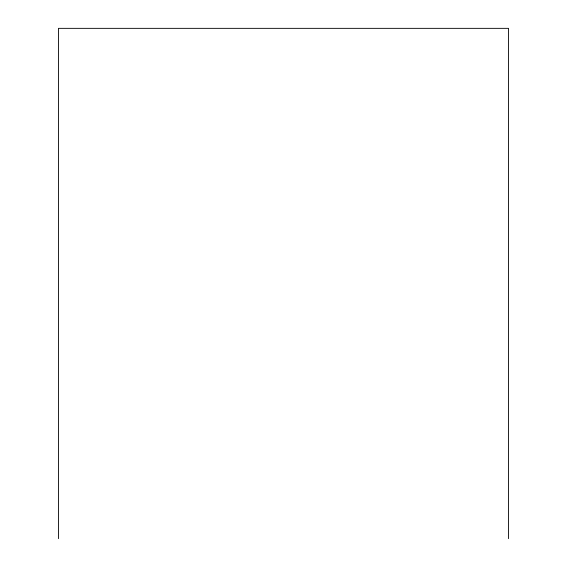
<?xml version="1.0" encoding="UTF-8"?>
<svg xmlns="http://www.w3.org/2000/svg" width="567" height="567" viewBox="0 0 567 567"><rect width="100%" height="100%" fill="white"/><g stroke="black" fill="none" stroke-linecap="round" stroke-linejoin="round"><path stroke-width="0.85" d="M508.535 538.65L508.535 28.35L58.465 28.35L58.465 538.65"/></g></svg>
